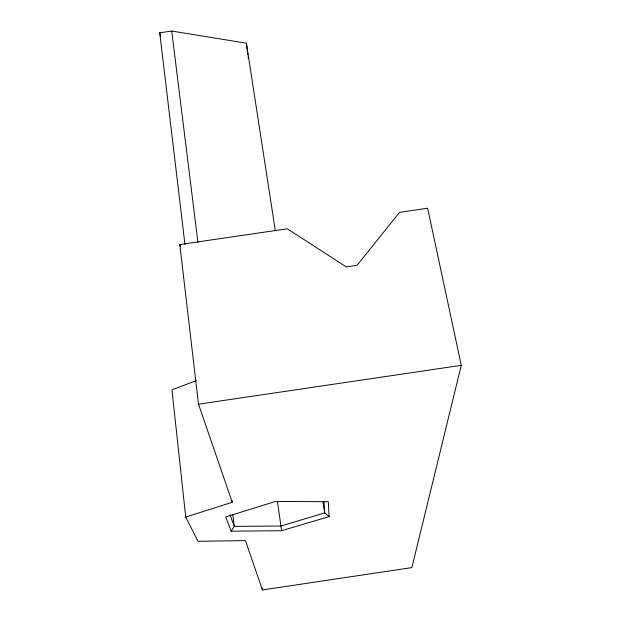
<?xml version="1.0" encoding="UTF-8"?>
<svg xmlns="http://www.w3.org/2000/svg" width="621" height="621" viewBox="0 0 621 621"><rect width="100%" height="100%" fill="white"/><g stroke="black" fill="none" stroke-linecap="round" stroke-linejoin="round"><path stroke-width="0.93" d="M185.726 517.06L232.254 502.28L198.503 404.193L179.795 244.55L287.275 228.792L346.27 266.867L357.106 265.276L399.582 212.335L427.628 208.229L461.271 365.334L411.855 567.61L262.419 589.95L245.442 540.619L197.99 541.279L185.726 517.06L171.955 389.872L196.283 380.58M231.175 531.188L225.757 516.928L275.367 501.473L328.284 501.667L329.099 516.602L281.616 530.707L231.175 531.188L234.303 526.375L232.875 514.871M198.503 404.193L461.271 365.334M184.949 244.418L159.729 32.781L171.706 31.05L246.397 43.183L275.313 230.608M329.099 516.602L324.713 512.907L322.92 501.473M230.096 514.825L234.303 526.375L280.886 526.026L324.713 512.907L323.952 501.791M179.795 244.55L180.315 246.405M159.729 32.781L160.606 36.561M281.616 530.707L277.455 501.628M262.171 588.04L262.419 589.95M246.397 43.183L247.857 54.71M248.105 56.635L248.346 58.553M232.013 500.363L232.254 502.28M171.706 31.05L197.959 242.508"/></g></svg>
